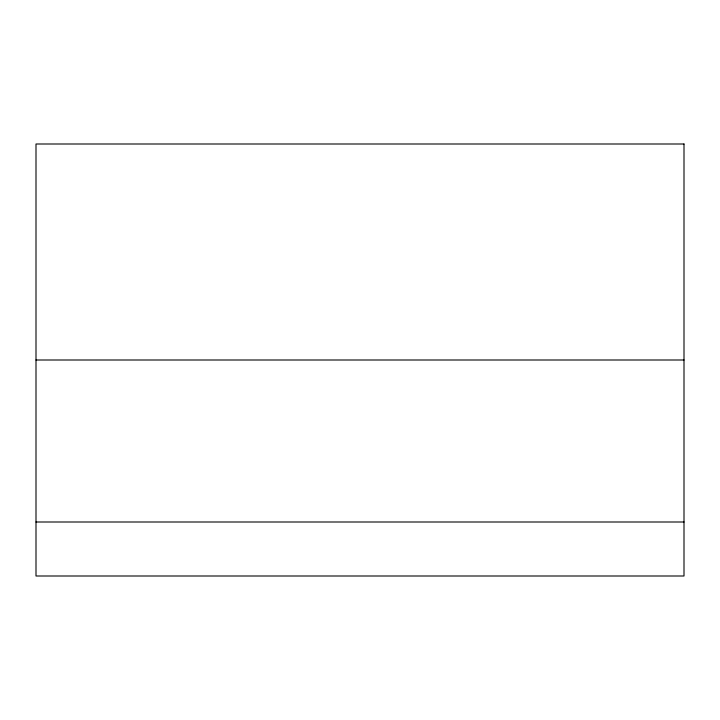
<?xml version="1.0" encoding="UTF-8"?>
<svg xmlns="http://www.w3.org/2000/svg" width="720" height="720" viewBox="0 0 720 720"><rect width="100%" height="100%" fill="white"/><g stroke="black" fill="none" stroke-linecap="round" stroke-linejoin="round"><path stroke-width="1.08" d="M36 360L684 360M36 522L684 522M684 144L36 144L36 576L684 576L684 144"/></g></svg>
